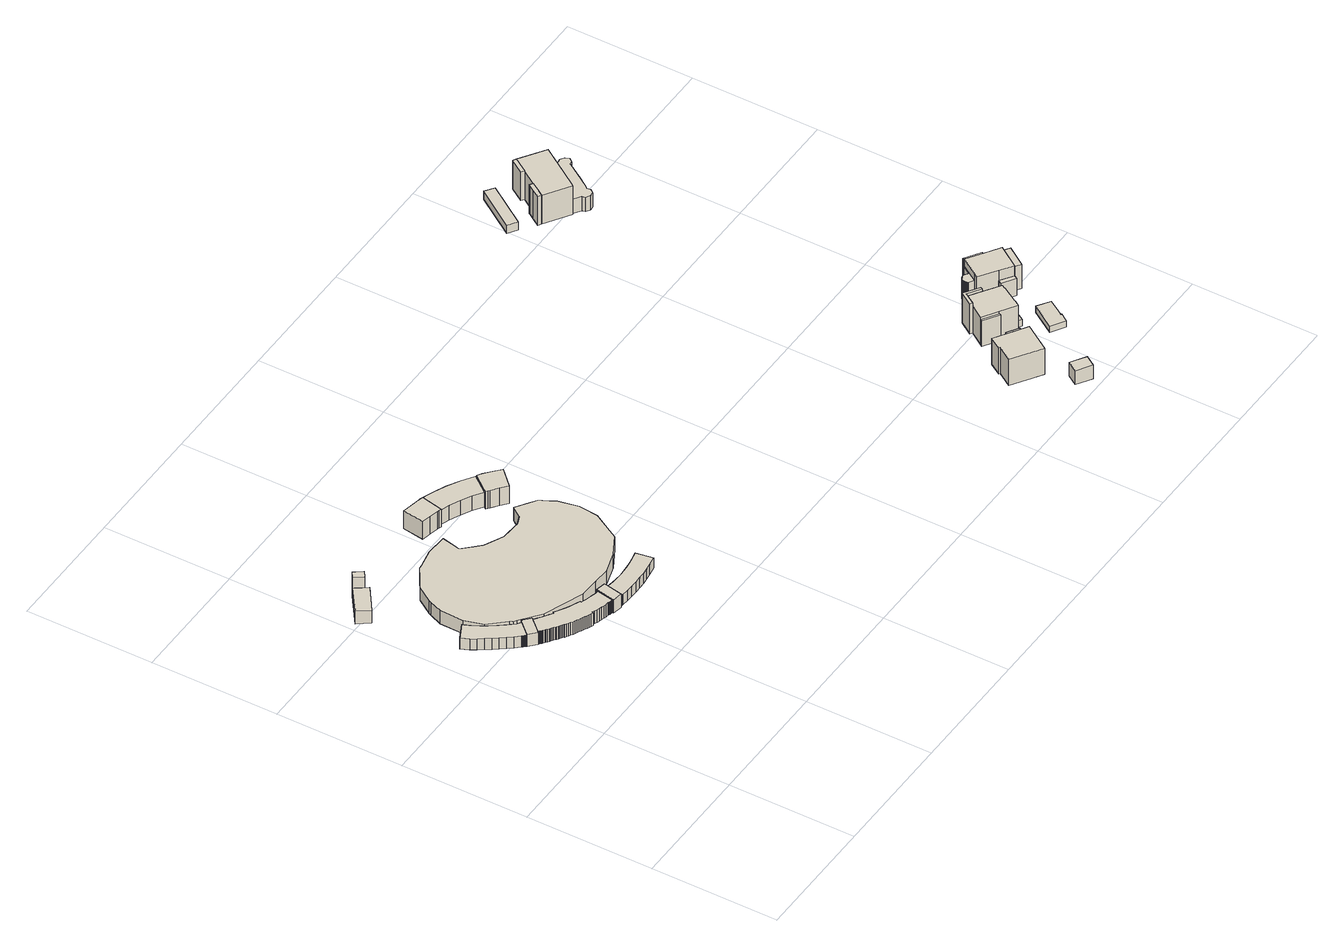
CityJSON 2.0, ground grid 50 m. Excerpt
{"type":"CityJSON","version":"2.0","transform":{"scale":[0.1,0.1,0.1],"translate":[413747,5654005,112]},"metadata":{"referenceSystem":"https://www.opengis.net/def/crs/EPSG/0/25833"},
"CityObjects":{
"building1":{"type":"Building","attributes":{"Dachtyp_tdc":"tdcFreeFormRoof","Gemeindeschluessel":14612000,"Dachneigung":36.3,"QualitaetDacherkennung":34,"Geometrietyp2DReferenz":"3000","measuredHeight":6.23,"function":"31001_9998","roofType":"5000"},"geometry":[{"type":"Solid","lod":"1","boundaries":[[[[0,1,2,3,4,5,6,7,8,9,10,11,12,13,14,15,16,17,18,19,20,21,22,23,24,25,26,27,28,29,30,31]],[[32,33,34,35,36,37,38,39,40,41,42,43,44,45,46,47,48,49,50,51,52,53,54,55,56,57,58,59,60,61,62,63]],[[31,33,32,0]],[[30,34,33,31]],[[29,35,34,30]],[[28,36,35,29]],[[27,37,36,28]],[[26,38,37,27]],[[25,39,38,26]],[[24,40,39,25]],[[23,41,40,24]],[[22,42,41,23]],[[21,43,42,22]],[[20,44,43,21]],[[19,45,44,20]],[[18,46,45,19]],[[17,47,46,18]],[[16,48,47,17]],[[15,49,48,16]],[[14,50,49,15]],[[13,51,50,14]],[[12,52,51,13]],[[11,53,52,12]],[[10,54,53,11]],[[9,55,54,10]],[[8,56,55,9]],[[7,57,56,8]],[[6,58,57,7]],[[5,59,58,6]],[[4,60,59,5]],[[3,61,60,4]],[[2,62,61,3]],[[1,63,62,2]],[[0,32,63,1]]]]}]},
"building2":{"type":"Building","attributes":{"Dachtyp_tdc":"tdcFreeFormRoof","Gemeindeschluessel":14612000,"Dachneigung":41.02,"QualitaetDacherkennung":64,"Geometrietyp2DReferenz":"3000","measuredHeight":6.65,"function":"31001_9998","roofType":"5000"},"geometry":[{"type":"Solid","lod":"1","boundaries":[[[[64,65,66,67,68,69,70,71]],[[72,73,74,75,76,77,78,79]],[[71,73,72,64]],[[70,74,73,71]],[[69,75,74,70]],[[68,76,75,69]],[[67,77,76,68]],[[66,78,77,67]],[[65,79,78,66]],[[64,72,79,65]]]]}]},
"building3":{"type":"Building","attributes":{"Dachtyp_tdc":"tdcFreeFormRoof","Gemeindeschluessel":14612000,"Dachneigung":14.69,"QualitaetDacherkennung":3,"Geometrietyp2DReferenz":"3000","measuredHeight":7.25,"function":"31001_9998","roofType":"5000"},"geometry":[{"type":"Solid","lod":"1","boundaries":[[[[80,81,82,83]],[[84,85,86,87]],[[83,85,84,80]],[[82,86,85,83]],[[81,87,86,82]],[[80,84,87,81]]]]}]},
"building4":{"type":"Building","attributes":{"Dachtyp_tdc":"tdcFreeFormRoof","Gemeindeschluessel":14612000,"Dachneigung":60.7,"QualitaetDacherkennung":11,"Geometrietyp2DReferenz":"3000","measuredHeight":11.97,"function":"31001_9998","roofType":"5000"},"geometry":[{"type":"Solid","lod":"1","boundaries":[[[[88,89,90,91]],[[87,92,93,94]],[[91,92,87,88]],[[90,93,92,91]],[[89,94,93,90]],[[88,87,94,89]]]]}]},
"building5":{"type":"Building","attributes":{"Dachtyp_tdc":"tdcFreeFormRoof","Gemeindeschluessel":14612000,"Dachneigung":28.07,"QualitaetDacherkennung":20,"Geometrietyp2DReferenz":"3000","measuredHeight":9.71,"function":"31001_9998","roofType":"5000"},"geometry":[{"type":"Solid","lod":"1","boundaries":[[[[66,65,95,96,97,98,99,100,101,102,103,104,105,106,107,108,109,110,111,112,113,114,115,116,117,118,119,120,121,122,123,124,125,126,127,128,129,130,131,132,133,134,135,136,137,138,139,140,141,142,143,144,145,146,147,148,149,150,151,152,153,154,155,156,157,158,159,160,161,162,163,164,165,166,167,168,169,170,171,172,173,174,175,176,177,178,179,180,181,182,183,184,185,186,187,188,189,190,191,192,193,194,195,196]],[[197,198,199,200,201,202,203,204,205,206,207,208,209,210,211,212,213,214,215,216,217,218,219,220,221,222,223,224,225,226,227,228,229,230,231,232,233,234,235,236,237,238,239,240,241,242,243,244,245,246,247,248,249,250,251,252,253,254,255,256,257,258,259,260,261,262,263,264,265,266,267,268,269,270,271,272,273,274,275,276,277,278,279,280,281,282,283,284,285,286,287,288,289,290,291,292,293,294,295,296,297,298,299,300]],[[196,198,197,66]],[[195,199,198,196]],[[194,200,199,195]],[[193,201,200,194]],[[192,202,201,193]],[[191,203,202,192]],[[190,204,203,191]],[[189,205,204,190]],[[188,206,205,189]],[[187,207,206,188]],[[186,208,207,187]],[[185,209,208,186]],[[184,210,209,185]],[[183,211,210,184]],[[182,212,211,183]],[[181,213,212,182]],[[180,214,213,181]],[[179,215,214,180]],[[178,216,215,179]],[[177,217,216,178]],[[176,218,217,177]],[[175,219,218,176]],[[174,220,219,175]],[[173,221,220,174]],[[172,222,221,173]],[[171,223,222,172]],[[170,224,223,171]],[[169,225,224,170]],[[168,226,225,169]],[[167,227,226,168]],[[166,228,227,167]],[[165,229,228,166]],[[164,230,229,165]],[[163,231,230,164]],[[162,232,231,163]],[[161,233,232,162]],[[160,234,233,161]],[[159,235,234,160]],[[158,236,235,159]],[[157,237,236,158]],[[156,238,237,157]],[[155,239,238,156]],[[154,240,239,155]],[[153,241,240,154]],[[152,242,241,153]],[[151,243,242,152]],[[150,244,243,151]],[[149,245,244,150]],[[148,246,245,149]],[[147,247,246,148]],[[146,248,247,147]],[[145,249,248,146]],[[144,250,249,145]],[[143,251,250,144]],[[142,252,251,143]],[[141,253,252,142]],[[140,254,253,141]],[[139,255,254,140]],[[138,256,255,139]],[[137,257,256,138]],[[136,258,257,137]],[[135,259,258,136]],[[134,260,259,135]],[[133,261,260,134]],[[132,262,261,133]],[[131,263,262,132]],[[130,264,263,131]],[[129,265,264,130]],[[128,266,265,129]],[[127,267,266,128]],[[126,268,267,127]],[[125,269,268,126]],[[124,270,269,125]],[[123,271,270,124]],[[122,272,271,123]],[[121,273,272,122]],[[120,274,273,121]],[[119,275,274,120]],[[118,276,275,119]],[[117,277,276,118]],[[116,278,277,117]],[[115,279,278,116]],[[114,280,279,115]],[[113,281,280,114]],[[112,282,281,113]],[[111,283,282,112]],[[110,284,283,111]],[[109,285,284,110]],[[108,286,285,109]],[[107,287,286,108]],[[106,288,287,107]],[[105,289,288,106]],[[104,290,289,105]],[[103,291,290,104]],[[102,292,291,103]],[[101,293,292,102]],[[100,294,293,101]],[[99,295,294,100]],[[98,296,295,99]],[[97,297,296,98]],[[96,298,297,97]],[[95,299,298,96]],[[65,300,299,95]],[[66,197,300,65]]]]}]},
"building6":{"type":"Building","attributes":{"Dachtyp_tdc":"tdcFreeFormRoof","Gemeindeschluessel":14612000,"Dachneigung":51.54,"QualitaetDacherkennung":43,"Geometrietyp2DReferenz":"3000","measuredHeight":7.3,"function":"31001_9998","roofType":"5000"},"geometry":[{"type":"Solid","lod":"1","boundaries":[[[[301,302,303,304,305,306,307,308]],[[309,310,311,312,313,314,315,316]],[[308,310,309,301]],[[307,311,310,308]],[[306,312,311,307]],[[305,313,312,306]],[[304,314,313,305]],[[303,315,314,304]],[[302,316,315,303]],[[301,309,316,302]]]]}]},
"building7":{"type":"Building","attributes":{"Dachtyp_tdc":"tdcFreeFormRoof","Gemeindeschluessel":14612000,"Dachneigung":30.61,"QualitaetDacherkennung":42,"Geometrietyp2DReferenz":"3000","measuredHeight":5.96,"function":"31001_9998","roofType":"5000"},"geometry":[{"type":"Solid","lod":"1","boundaries":[[[[317,318,319,320,321,322,323,324,325,326,327,328,329,330,331,332,333,334,335,336,337,338,339,340,341,342,343,344,345,346,347,348,349,350,351,352,353,354,355]],[[356,357,358,359,360,361,362,363,364,365,366,367,368,369,370,371,372,373,374,375,376,377,378,379,380,381,382,383,384,385,386,387,388,389,390,391,392,393,394]],[[355,357,356,317]],[[354,358,357,355]],[[353,359,358,354]],[[352,360,359,353]],[[351,361,360,352]],[[350,362,361,351]],[[349,363,362,350]],[[348,364,363,349]],[[347,365,364,348]],[[346,366,365,347]],[[345,367,366,346]],[[344,368,367,345]],[[343,369,368,344]],[[342,370,369,343]],[[341,371,370,342]],[[340,372,371,341]],[[339,373,372,340]],[[338,374,373,339]],[[337,375,374,338]],[[336,376,375,337]],[[335,377,376,336]],[[334,378,377,335]],[[333,379,378,334]],[[332,380,379,333]],[[331,381,380,332]],[[330,382,381,331]],[[329,383,382,330]],[[328,384,383,329]],[[327,385,384,328]],[[326,386,385,327]],[[325,387,386,326]],[[324,388,387,325]],[[323,389,388,324]],[[322,390,389,323]],[[321,391,390,322]],[[320,392,391,321]],[[319,393,392,320]],[[318,394,393,319]],[[317,356,394,318]]]]}]},
"building8":{"type":"Building","attributes":{"Erfassungsdatum_Objekt":"2020-12-18","BodenHoehe":112.22,"gemHoehe":0,"BauwerkHoehe":5.93,"Gemeindeschluessel":"14612000","Geometrietyp2DReferenz":"3000","measuredHeight":5.93,"function":"51006_1430"},"geometry":[{"type":"Solid","lod":"1","boundaries":[[[[395,396,397,398,399,400,401,402,403,404,405,406,407,408,409,410,411,412,413,414,415,416,417,418,419,420,421,422,423,424,425,426,427,428,429,430]],[[431,432,433,434,435,436,437,438,439,440,441,442,443,444,445,446,447,448,449,450,451,452,453,454,455,456,457,458,459,460,461,462,463,464,465,466]],[[430,432,431,395]],[[429,433,432,430]],[[428,434,433,429]],[[427,435,434,428]],[[426,436,435,427]],[[425,437,436,426]],[[424,438,437,425]],[[423,439,438,424]],[[422,440,439,423]],[[421,441,440,422]],[[420,442,441,421]],[[419,443,442,420]],[[418,444,443,419]],[[417,445,444,418]],[[416,446,445,417]],[[415,447,446,416]],[[414,448,447,415]],[[413,449,448,414]],[[412,450,449,413]],[[411,451,450,412]],[[410,452,451,411]],[[409,453,452,410]],[[408,454,453,409]],[[407,455,454,408]],[[406,456,455,407]],[[405,457,456,406]],[[404,458,457,405]],[[403,459,458,404]],[[402,460,459,403]],[[401,461,460,402]],[[400,462,461,401]],[[399,463,462,400]],[[398,464,463,399]],[[397,465,464,398]],[[396,466,465,397]],[[395,431,466,396]]]]}]},
"building9":{"type":"Building","attributes":{"name":"Junge Garde - Freilichtbühne Großer Garten","Gemeindeschluessel":14612000,"Geometrietyp2DReferenz":"3000","function":"31001_2090","roofType":"9999"},"children":["building9-1","building9-2","building9-3"]},
"building9-1":{"type":"BuildingPart","attributes":{"Dachtyp_tdc":"tdcHipRoof","Dachneigung":30.74,"QualitaetDacherkennung":66,"Geometrietyp2DReferenz":"3000","measuredHeight":9.48,"roofType":"3200"},"parents":["building9"],"geometry":[{"type":"Solid","lod":"1","boundaries":[[[[467,468,469,470,471,472,473,474,475,476,477]],[[478,479,480,481,482,483,484,485,486,487,488]],[[477,479,478,467]],[[476,480,479,477]],[[475,481,480,476]],[[474,482,481,475]],[[473,483,482,474]],[[472,484,483,473]],[[471,485,484,472]],[[470,486,485,471]],[[469,487,486,470]],[[468,488,487,469]],[[467,478,488,468]]]]}]},
"building9-2":{"type":"BuildingPart","attributes":{"Dachtyp_tdc":"tdcHipRoof","Dachneigung":33.39,"QualitaetDacherkennung":74,"Geometrietyp2DReferenz":"3000","measuredHeight":9.59,"roofType":"3200"},"parents":["building9"],"geometry":[{"type":"Solid","lod":"1","boundaries":[[[[489,490,491,492,493,494,495,496,497,498,499]],[[500,501,502,503,504,505,506,507,508,509,510]],[[499,501,500,489]],[[498,502,501,499]],[[497,503,502,498]],[[496,504,503,497]],[[495,505,504,496]],[[494,506,505,495]],[[493,507,506,494]],[[492,508,507,493]],[[491,509,508,492]],[[490,510,509,491]],[[489,500,510,490]]]]}]},
"building9-3":{"type":"BuildingPart","attributes":{"Dachtyp_tdc":"tdcFreeFormRoof","Dachneigung":28.37,"QualitaetDacherkennung":58,"Geometrietyp2DReferenz":"3000","measuredHeight":8.1,"roofType":"5000"},"parents":["building9"],"geometry":[{"type":"Solid","lod":"1","boundaries":[[[[511,512,513,514,515,516,517,518,519,520,521,522,523,524]],[[525,526,527,528,481,529,480,530,531,532,502,533,501,534]],[[524,526,525,511]],[[523,527,526,524]],[[522,528,527,523]],[[521,481,528,522]],[[520,529,481,521]],[[519,480,529,520]],[[518,530,480,519]],[[517,531,530,518]],[[516,532,531,517]],[[515,502,532,516]],[[514,533,502,515]],[[513,501,533,514]],[[512,534,501,513]],[[511,525,534,512]]]]}]},
"building10":{"type":"Building","attributes":{"Gemeindeschluessel":14612000,"Geometrietyp2DReferenz":"3000","function":"31001_9998","roofType":"9999"},"children":["building10-1","building10-2"]},
"building10-1":{"type":"BuildingPart","attributes":{"Dachtyp_tdc":"tdcHipRoof","Dachneigung":30.67,"QualitaetDacherkennung":52,"Geometrietyp2DReferenz":"3000","measuredHeight":14.52,"roofType":"3200"},"parents":["building10"],"geometry":[{"type":"Solid","lod":"1","boundaries":[[[[535,536,537,538,539,540,541,542,543]],[[544,545,546,547,548,549,550,551,552]],[[543,545,544,535]],[[542,546,545,543]],[[541,547,546,542]],[[540,548,547,541]],[[539,549,548,540]],[[538,550,549,539]],[[537,551,550,538]],[[536,552,551,537]],[[535,544,552,536]]]]}]},
"building10-2":{"type":"BuildingPart","attributes":{"Dachtyp_tdc":"tdcPolyFlatRoof","Dachneigung":38.1,"QualitaetDacherkennung":40,"Geometrietyp2DReferenz":"3000","measuredHeight":11.57,"roofType":"2100"},"parents":["building10"],"geometry":[{"type":"Solid","lod":"1","boundaries":[[[[553,554,555,556]],[[551,557,558,552]],[[556,557,551,553]],[[555,558,557,556]],[[554,552,558,555]],[[553,551,552,554]]]]}]},
"building11":{"type":"Building","attributes":{"Dachtyp_tdc":"tdcGableRoof","Gemeindeschluessel":14612000,"Dachneigung":65.83,"QualitaetDacherkennung":5,"Geometrietyp2DReferenz":"3000","measuredHeight":9.52,"function":"31001_9998","roofType":"3100"},"geometry":[{"type":"Solid","lod":"1","boundaries":[[[[559,560,561,562]],[[563,564,565,566]],[[562,564,563,559]],[[561,565,564,562]],[[560,566,565,561]],[[559,563,566,560]]]]}]},
"building12":{"type":"Building","attributes":{"Gemeindeschluessel":14612000,"Geometrietyp2DReferenz":"3000","function":"31001_9998","roofType":"9999"},"children":["building12-1","building12-2","building12-3","building12-4"]},
"building12-1":{"type":"BuildingPart","attributes":{"Dachtyp_tdc":"tdcPolyFlatRoof","Dachneigung":0,"QualitaetDacherkennung":49,"Geometrietyp2DReferenz":"3000","measuredHeight":3.02,"roofType":"1000"},"parents":["building12"],"geometry":[{"type":"Solid","lod":"1","boundaries":[[[[567,568,569,570,571,572,573]],[[574,575,576,577,578,579,580]],[[573,575,574,567]],[[572,576,575,573]],[[571,577,576,572]],[[570,578,577,571]],[[569,579,578,570]],[[568,580,579,569]],[[567,574,580,568]]]]}]},
"building12-2":{"type":"BuildingPart","attributes":{"Dachtyp_tdc":"tdcHipRoof","Dachneigung":10.03,"QualitaetDacherkennung":54,"Geometrietyp2DReferenz":"3000","measuredHeight":13.15,"roofType":"3200"},"parents":["building12"],"geometry":[{"type":"Solid","lod":"1","boundaries":[[[[581,582,583,584,585,586,587,588,589,590,591]],[[592,593,594,595,596,574,580,579,597,598,599]],[[591,593,592,581]],[[590,594,593,591]],[[589,595,594,590]],[[588,596,595,589]],[[587,574,596,588]],[[586,580,574,587]],[[585,579,580,586]],[[584,597,579,585]],[[583,598,597,584]],[[582,599,598,583]],[[581,592,599,582]]]]}]},
"building12-3":{"type":"BuildingPart","attributes":{"Dachtyp_tdc":"tdcPolyFlatRoof","Dachneigung":0,"QualitaetDacherkennung":22,"Geometrietyp2DReferenz":"3000","measuredHeight":13.77,"roofType":"1000"},"parents":["building12"],"geometry":[{"type":"Solid","lod":"1","boundaries":[[[[600,601,602,603,604,605]],[[592,606,607,608,594,593]],[[605,606,592,600]],[[604,607,606,605]],[[603,608,607,604]],[[602,594,608,603]],[[601,593,594,602]],[[600,592,593,601]]]]}]},
"building12-4":{"type":"BuildingPart","attributes":{"Dachtyp_tdc":"tdcFreeFormRoof","Dachneigung":70.46,"QualitaetDacherkennung":10,"Geometrietyp2DReferenz":"3000","measuredHeight":12.39,"roofType":"5000"},"parents":["building12"],"geometry":[{"type":"Solid","lod":"1","boundaries":[[[[609,610,611,612]],[[613,614,599,598]],[[612,614,613,609]],[[611,599,614,612]],[[610,598,599,611]],[[609,613,598,610]]]]}]},
"building13":{"type":"Building","attributes":{"Dachtyp_tdc":"tdcPolyFlatRoof","Gemeindeschluessel":14612000,"Dachneigung":0,"QualitaetDacherkennung":81,"Geometrietyp2DReferenz":"3000","measuredHeight":2.75,"function":"31001_9998","roofType":"1000"},"geometry":[{"type":"Solid","lod":"1","boundaries":[[[[615,616,617,618,619,620,621,622]],[[623,624,625,626,627,628,629,630]],[[622,624,623,615]],[[621,625,624,622]],[[620,626,625,621]],[[619,627,626,620]],[[618,628,627,619]],[[617,629,628,618]],[[616,630,629,617]],[[615,623,630,616]]]]}]},
"building14":{"type":"Building","attributes":{"Dachtyp_tdc":"tdcFreeFormRoof","Gemeindeschluessel":14612000,"Dachneigung":38.35,"QualitaetDacherkennung":45,"Geometrietyp2DReferenz":"3000","measuredHeight":4.63,"function":"31001_9998","roofType":"5000"},"geometry":[{"type":"Solid","lod":"1","boundaries":[[[[631,632,633,634]],[[635,636,637,638]],[[634,636,635,631]],[[633,637,636,634]],[[632,638,637,633]],[[631,635,638,632]]]]}]},
"building15":{"type":"Building","attributes":{"Gemeindeschluessel":14612000,"Geometrietyp2DReferenz":"3000","function":"31001_9998","roofType":"9999"},"children":["building15-1","building15-2","building15-3","building15-4","building15-5"]},
"building15-1":{"type":"BuildingPart","attributes":{"Dachtyp_tdc":"tdcGableRoof","Dachneigung":42.05,"QualitaetDacherkennung":2,"Geometrietyp2DReferenz":"3000","measuredHeight":9.24,"roofType":"3100"},"parents":["building15"],"geometry":[{"type":"Solid","lod":"1","boundaries":[[[[639,640,641,642]],[[643,644,645,646]],[[642,644,643,639]],[[641,645,644,642]],[[640,646,645,641]],[[639,643,646,640]]]]}]},
"building15-2":{"type":"BuildingPart","attributes":{"Dachtyp_tdc":"tdcGableRoof","Dachneigung":49.06,"QualitaetDacherkennung":51,"Geometrietyp2DReferenz":"3000","measuredHeight":15.45,"roofType":"3100"},"parents":["building15"],"geometry":[{"type":"Solid","lod":"1","boundaries":[[[[647,648,649,650,651,652,653,654]],[[646,655,656,657,658,659,660,643]],[[654,655,646,647]],[[653,656,655,654]],[[652,657,656,653]],[[651,658,657,652]],[[650,659,658,651]],[[649,660,659,650]],[[648,643,660,649]],[[647,646,643,648]]]]}]},
"building15-3":{"type":"BuildingPart","attributes":{"Dachtyp_tdc":"tdcFreeFormRoof","Dachneigung":54.52,"QualitaetDacherkennung":9,"Geometrietyp2DReferenz":"3000","measuredHeight":12.33,"roofType":"5000"},"parents":["building15"],"geometry":[{"type":"Solid","lod":"1","boundaries":[[[[661,662,663,664]],[[665,666,658,667]],[[664,666,665,661]],[[663,658,666,664]],[[662,667,658,663]],[[661,665,667,662]]]]}]},
"building15-4":{"type":"BuildingPart","attributes":{"Dachtyp_tdc":"tdcCutGableRoof","Dachneigung":3.12,"QualitaetDacherkennung":39,"Geometrietyp2DReferenz":"3000","measuredHeight":12.56,"roofType":"9999"},"parents":["building15"],"geometry":[{"type":"Solid","lod":"1","boundaries":[[[[668,669,670,671]],[[672,660,659,673]],[[671,660,672,668]],[[670,659,660,671]],[[669,673,659,670]],[[668,672,673,669]]]]}]},
"building15-5":{"type":"BuildingPart","attributes":{"Dachtyp_tdc":"tdcPolyFlatRoof","Dachneigung":0,"QualitaetDacherkennung":47,"Geometrietyp2DReferenz":"3000","measuredHeight":9.34,"roofType":"1000"},"parents":["building15"],"geometry":[{"type":"Solid","lod":"1","boundaries":[[[[674,675,676,677,678,679,680,681,682,683,684,685,686,687,688,689,690,691,692,693,694,695,696,697,698,699,700,701,702,703,704,705,706,707,708,709,710,711,712]],[[657,656,713,714,715,716,717,718,719,720,721,722,723,724,725,726,727,728,729,730,731,732,733,734,735,736,737,738,739,740,741,742,743,744,745,746,747,748,667]],[[712,656,657,674]],[[711,713,656,712]],[[710,714,713,711]],[[709,715,714,710]],[[708,716,715,709]],[[707,717,716,708]],[[706,718,717,707]],[[705,719,718,706]],[[704,720,719,705]],[[703,721,720,704]],[[702,722,721,703]],[[701,723,722,702]],[[700,724,723,701]],[[699,725,724,700]],[[698,726,725,699]],[[697,727,726,698]],[[696,728,727,697]],[[695,729,728,696]],[[694,730,729,695]],[[693,731,730,694]],[[692,732,731,693]],[[691,733,732,692]],[[690,734,733,691]],[[689,735,734,690]],[[688,736,735,689]],[[687,737,736,688]],[[686,738,737,687]],[[685,739,738,686]],[[684,740,739,685]],[[683,741,740,684]],[[682,742,741,683]],[[681,743,742,682]],[[680,744,743,681]],[[679,745,744,680]],[[678,746,745,679]],[[677,747,746,678]],[[676,748,747,677]],[[675,667,748,676]],[[674,657,667,675]]]]}]},
"building16":{"type":"Building","attributes":{"name":"Nabeshima-Bau","Gemeindeschluessel":14612000,"Geometrietyp2DReferenz":"3000","function":"31001_9998","roofType":"9999"},"children":["building16-1","building16-2","building16-3","building16-4"]},
"building16-1":{"type":"BuildingPart","attributes":{"Dachtyp_tdc":"tdcGableRoof","Dachneigung":52.61,"QualitaetDacherkennung":54,"Geometrietyp2DReferenz":"3000","measuredHeight":15.42,"roofType":"3100"},"parents":["building16"],"geometry":[{"type":"Solid","lod":"1","boundaries":[[[[749,750,751,752]],[[753,754,755,756]],[[752,754,753,749]],[[751,755,754,752]],[[750,756,755,751]],[[749,753,756,750]]]]}]},
"building16-2":{"type":"BuildingPart","attributes":{"Dachtyp_tdc":"tdcPolyFlatRoof","Dachneigung":0,"QualitaetDacherkennung":56,"Geometrietyp2DReferenz":"3000","measuredHeight":6.54,"roofType":"1000"},"parents":["building16"],"geometry":[{"type":"Solid","lod":"1","boundaries":[[[[757,758,759,760,761,762,763,764,765,766,767,768,769,770,771,772,773,774]],[[775,776,777,778,779,780,781,782,783,784,785,786,787,788,789,790,791,792]],[[774,776,775,757]],[[773,777,776,774]],[[772,778,777,773]],[[771,779,778,772]],[[770,780,779,771]],[[769,781,780,770]],[[768,782,781,769]],[[767,783,782,768]],[[766,784,783,767]],[[765,785,784,766]],[[764,786,785,765]],[[763,787,786,764]],[[762,788,787,763]],[[761,789,788,762]],[[760,790,789,761]],[[759,791,790,760]],[[758,792,791,759]],[[757,775,792,758]]]]}]},
"building16-3":{"type":"BuildingPart","attributes":{"Dachtyp_tdc":"tdcGableRoof","Dachneigung":54.28,"QualitaetDacherkennung":46,"Geometrietyp2DReferenz":"3000","measuredHeight":15.54,"roofType":"3100"},"parents":["building16"],"geometry":[{"type":"Solid","lod":"1","boundaries":[[[[793,794,795,796,797,798,799]],[[800,801,802,803,804,805,806]],[[799,801,800,793]],[[798,802,801,799]],[[797,803,802,798]],[[796,804,803,797]],[[795,805,804,796]],[[794,806,805,795]],[[793,800,806,794]]]]}]},
"building16-4":{"type":"BuildingPart","attributes":{"Dachtyp_tdc":"tdcHipAndGableRoof","Dachneigung":49.72,"QualitaetDacherkennung":36,"Geometrietyp2DReferenz":"3000","measuredHeight":17.11,"roofType":"5000"},"parents":["building16"],"geometry":[{"type":"Solid","lod":"1","boundaries":[[[[807,808,750,749,793,798,809,810]],[[778,811,802,800,753,756,812,779]],[[809,811,778,810]],[[798,802,811,809]],[[793,800,802,798]],[[749,753,800,793]],[[750,756,753,749]],[[808,812,756,750]],[[807,779,812,808]],[[810,778,779,807]]]]}]}
},
"vertices":[
[72,1082,108],[85,1060,108],[99,1039,108],[113,1018,108],[128,998,108],[144,978,108],[160,958,108],[177,939,108],[178,937,108],[180,935,108],[182,933,108],[184,931,108],[186,929,108],[188,927,108],[190,926,108],[234,974,108],[232,976,108],[231,977,108],[229,979,108],[227,980,108],[226,982,108],[224,983,108],[222,985,108],[207,1002,108],[193,1019,108],[179,1038,108],[166,1056,108],[153,1075,108],[142,1095,108],[131,1115,108],[119,1143,108],[57,1112,108],[72,1082,58],[57,1112,58],[119,1143,58],[131,1115,58],[142,1095,58],[153,1075,58],[166,1056,58],[179,1038,58],[193,1019,58],[207,1002,58],[222,985,58],[224,983,58],[226,982,58],[227,980,58],[229,979,58],[231,977,58],[232,976,58],[234,974,58],[190,926,58],[188,927,58],[186,929,58],[184,931,58],[182,933,58],[180,935,58],[178,937,58],[177,939,58],[160,958,58],[144,978,58],[128,998,58],[113,1018,58],[99,1039,58],[85,1060,58],
[216,897,115],[219,900,115],[262,948,115],[266,953,115],[238,979,115],[234,974,115],[190,926,115],[187,923,115],[216,897,59],[187,923,59],[190,926,59],[234,974,59],[238,979,59],[266,953,59],[262,948,59],[219,900,59],
[135,1521,87],[103,1568,87],[8,1501,87],[41,1454,87],[135,1521,28],[41,1454,28],[8,1501,28],[103,1568,28],
[103,1568,135],[126,1535,135],[150,1552,135],[126,1585,135],[126,1585,28],[150,1552,28],[126,1535,28],
[220,899,115],[221,898,115],[222,897,115],[223,896,115],[224,895,115],[225,894,115],[226,893,115],[227,892,115],[228,891,115],[229,890,115],[230,889,115],[231,889,115],[232,888,115],[234,887,115],[238,883,115],[242,880,115],[246,877,115],[251,873,115],[255,870,115],[260,867,115],[264,864,115],[269,860,115],[273,857,115],[278,854,115],[282,851,115],[287,848,115],[292,846,115],[296,843,115],[295,840,115],[302,836,115],[309,832,115],[316,828,115],[324,824,115],[331,820,115],[338,817,115],[346,813,115],[353,809,115],[360,806,115],[368,802,115],[375,799,115],[383,796,115],[390,792,115],[398,789,115],[400,794,115],[409,790,115],[419,786,115],[429,783,115],[439,780,115],[449,777,115],[459,775,115],[470,773,115],[471,773,115],[472,772,115],[473,772,115],[475,771,115],[476,771,115],[477,770,115],[479,770,115],[480,769,115],[481,769,115],[483,769,115],[484,769,115],[485,768,115],[487,768,115],[488,768,115],[500,833,115],[498,834,115],[496,834,115],[493,834,115],[491,835,115],[489,835,115],[486,835,115],[484,836,115],[475,838,115],[466,841,115],[458,843,115],[449,845,115],[440,848,115],[432,851,115],[423,853,115],[425,858,115],[411,864,115],[397,870,115],[383,876,115],[369,883,115],[356,891,115],[343,899,115],[330,907,115],[327,902,115],[320,907,115],[312,912,115],[305,917,115],[297,922,115],[290,927,115],[283,932,115],[276,937,115],[273,938,115],[271,940,115],[269,941,115],[267,943,115],[265,944,115],[264,946,115],[262,948,58],[264,946,58],[265,944,58],[267,943,58],[269,941,58],[271,940,58],[273,938,58],[276,937,58],[283,932,58],[290,927,58],[297,922,58],[305,917,58],[312,912,58],[320,907,58],[327,902,58],[330,907,58],[343,899,58],[356,891,58],[369,883,58],[383,876,58],[397,870,58],[411,864,58],[425,858,58],[423,853,58],[432,851,58],[440,848,58],[449,845,58],[458,843,58],[466,841,58],[475,838,58],[484,836,58],[486,835,58],[489,835,58],[491,835,58],[493,834,58],[496,834,58],[498,834,58],[500,833,58],[488,768,58],[487,768,58],[485,768,58],[484,769,58],[483,769,58],[481,769,58],[480,769,58],[479,770,58],[477,770,58],[476,771,58],[475,771,58],[473,772,58],[472,772,58],[471,773,58],[470,773,58],[459,775,58],[449,777,58],[439,780,58],[429,783,58],[419,786,58],[409,790,58],[400,794,58],[398,789,58],[390,792,58],[383,796,58],[375,799,58],[368,802,58],[360,806,58],[353,809,58],[346,813,58],[338,817,58],[331,820,58],[324,824,58],[316,828,58],[309,832,58],[302,836,58],[295,840,58],[296,843,58],[292,846,58],[287,848,58],[282,851,58],[278,854,58],[273,857,58],[269,860,58],[264,864,58],[260,867,58],[255,870,58],[251,873,58],[246,877,58],[242,880,58],[238,883,58],[234,887,58],[232,888,58],[231,889,58],[230,889,58],[229,890,58],[228,891,58],[227,892,58],[226,893,58],[225,894,58],[224,895,58],[223,896,58],[222,897,58],[221,898,58],[220,899,58],[219,900,58],
[526,761,120],[539,826,120],[540,832,120],[501,839,120],[500,833,120],[488,768,120],[487,763,120],[526,756,120],[526,761,59],[526,756,59],[487,763,59],[488,768,59],[500,833,59],[501,839,59],[540,832,59],[539,826,59],
[539,826,104],[526,761,104],[528,760,104],[529,760,104],[530,760,104],[531,760,104],[532,760,104],[533,759,104],[534,759,104],[536,759,104],[537,759,104],[538,759,104],[539,759,104],[540,759,104],[541,759,104],[542,759,104],[568,756,104],[593,755,104],[619,754,104],[645,755,104],[670,756,104],[696,759,104],[721,762,104],[756,768,104],[743,835,104],[710,828,104],[688,824,104],[665,821,104],[642,820,104],[620,819,104],[597,820,104],[574,822,104],[551,825,104],[550,825,104],[548,825,104],[546,825,104],[544,826,104],[542,826,104],[540,826,104],[539,826,58],[540,826,58],[542,826,58],[544,826,58],[546,825,58],[548,825,58],[550,825,58],[551,825,58],[574,822,58],[597,820,58],[620,819,58],[642,820,58],[665,821,58],[688,824,58],[710,828,58],[743,835,58],[756,768,58],[721,762,58],[696,759,58],[670,756,58],[645,755,58],[619,754,58],[593,755,58],[568,756,58],[542,759,58],[541,759,58],[540,759,58],[539,759,58],[538,759,58],[537,759,58],[536,759,58],[534,759,58],[533,759,58],[532,760,58],[531,760,58],[530,760,58],[529,760,58],[528,760,58],[526,761,58],
[183,1178,62],[205,1103,62],[262,1039,62],[270,1029,62],[280,1021,62],[356,959,62],[512,900,62],[589,897,62],[655,894,62],[737,918,62],[817,962,62],[835,994,62],[878,1070,62],[886,1146,62],[869,1224,62],[845,1268,62],[837,1283,62],[815,1298,62],[764,1333,62],[761,1329,62],[734,1292,62],[699,1278,62],[621,1283,62],[547,1318,62],[524,1341,62],[486,1381,62],[491,1400,62],[502,1454,62],[421,1459,62],[348,1445,62],[334,1443,62],[291,1415,62],[250,1389,62],[210,1329,62],[205,1317,62],[185,1270,62],[183,1178,2],[185,1270,2],[205,1317,2],[210,1329,2],[250,1389,2],[291,1415,2],[334,1443,2],[348,1445,2],[421,1459,2],[502,1454,2],[491,1400,2],[486,1381,2],[524,1341,2],[547,1318,2],[621,1283,2],[699,1278,2],[734,1292,2],[761,1329,2],[764,1333,2],[815,1298,2],[837,1283,2],[845,1268,2],[869,1224,2],[886,1146,2],[878,1070,2],[835,994,2],[817,962,2],[737,918,2],[655,894,2],[589,897,2],[512,900,2],[356,959,2],[280,1021,2],[270,1029,2],[262,1039,2],[205,1103,2],
[759,1433,95],[765,1428,95],[792,1407,95],[818,1385,95],[879,1446,95],[852,1471,95],[823,1495,95],[815,1501,95],[806,1507,95],[759,1447,95],[753,1438,95],[759,1433,15],[753,1438,15],[759,1447,15],[806,1507,15],[815,1501,15],[823,1495,15],[852,1471,15],[879,1446,15],[818,1385,15],[792,1407,15],[765,1428,15],
[601,1606,96],[591,1609,96],[555,1616,96],[520,1623,96],[508,1538,96],[543,1531,96],[578,1523,96],[586,1521,96],[594,1518,96],[596,1528,96],[612,1603,96],[601,1606,15],[612,1603,15],[596,1528,15],[594,1518,15],[586,1521,15],[578,1523,15],[543,1531,15],[508,1538,15],[520,1623,15],[555,1616,15],[591,1609,15],
[667,1597,81],[615,1616,81],[612,1603,81],[606,1575,81],[596,1528,81],[639,1513,81],[681,1494,81],[721,1472,81],[759,1447,81],[794,1491,81],[806,1507,81],[813,1516,81],[767,1547,81],[718,1574,81],[667,1597,15],[718,1574,15],[767,1547,15],[813,1516,15],[794,1491,15],[721,1472,15],[681,1494,15],[639,1513,15],[606,1575,15],[615,1616,15],
[2364,258,174],[2340,274,174],[2295,303,174],[2251,332,174],[2246,335,174],[2216,289,174],[2221,286,174],[2184,230,174],[2297,156,174],[2364,258,55],[2297,156,55],[2184,230,55],[2221,286,55],[2216,289,55],[2246,335,55],[2251,332,55],[2295,303,55],[2340,274,55],
[2295,303,164],[2340,274,164],[2349,288,164],[2305,317,164],[2305,317,55],[2349,288,55],
[2363,3,119],[2389,42,119],[2332,80,119],[2306,40,119],[2363,3,56],[2306,40,56],[2332,80,56],[2389,42,56],
[2481,428,84],[2444,366,84],[2444,365,84],[2467,351,84],[2499,402,84],[2495,418,84],[2483,427,84],[2481,428,54],[2483,427,54],[2495,418,54],[2499,402,54],[2467,351,54],[2444,365,54],[2444,366,54],
[2348,475,180],[2312,420,180],[2370,382,180],[2430,343,180],[2444,365,180],[2444,366,180],[2481,428,180],[2480,429,180],[2489,443,180],[2426,485,180],[2376,518,180],[2348,475,54],[2376,518,54],[2426,485,54],[2489,443,54],[2480,429,54],[2430,343,54],[2370,382,54],[2312,420,54],
[2348,475,191],[2376,518,191],[2426,485,191],[2431,494,191],[2374,532,191],[2340,481,191],[2340,481,54],[2374,532,54],[2431,494,54],
[2365,374,171],[2370,382,171],[2312,420,171],[2307,413,171],[2365,374,54],[2307,413,54],
[2540,219,83],[2546,227,83],[2562,250,83],[2558,253,83],[2575,277,83],[2599,315,83],[2550,348,83],[2488,253,83],[2540,219,55],[2488,253,55],[2550,348,55],[2599,315,55],[2575,277,55],[2558,253,55],[2562,250,55],[2546,227,55],
[2017,2089,55],[2123,2246,55],[2089,2270,55],[1982,2112,55],[2017,2089,17],[1982,2112,17],[2089,2270,17],[2123,2246,17],
[2603,465,126],[2555,498,126],[2546,484,126],[2595,452,126],[2603,465,48],[2595,452,48],[2546,484,48],[2555,498,48],
[2555,498,172],[2603,465,172],[2609,474,172],[2660,550,172],[2601,589,172],[2542,629,172],[2496,559,172],[2486,544,172],[2486,544,48],[2496,559,48],[2542,629,48],[2601,589,48],[2660,550,48],[2609,474,48],
[2546,638,168],[2540,630,168],[2601,589,168],[2607,597,168],[2546,638,48],[2607,597,48],[2540,630,48],
[2635,457,158],[2686,532,158],[2660,550,158],[2609,474,158],[2635,457,48],[2686,532,48],
[2542,629,141],[2540,630,141],[2517,595,141],[2501,606,141],[2499,606,141],[2498,606,141],[2496,606,141],[2495,606,141],[2493,606,141],[2492,605,141],[2490,605,141],[2489,604,141],[2487,604,141],[2486,603,141],[2484,602,141],[2483,601,141],[2482,600,141],[2481,599,141],[2480,598,141],[2479,597,141],[2478,595,141],[2477,594,141],[2476,593,141],[2476,591,141],[2475,590,141],[2475,588,141],[2475,587,141],[2474,585,141],[2474,584,141],[2474,582,141],[2475,581,141],[2475,579,141],[2475,578,141],[2475,577,141],[2476,575,141],[2476,574,141],[2477,573,141],[2478,572,141],[2496,559,141],[2478,572,48],[2477,573,48],[2476,574,48],[2476,575,48],[2475,577,48],[2475,578,48],[2475,579,48],[2475,581,48],[2474,582,48],[2474,584,48],[2474,585,48],[2475,587,48],[2475,588,48],[2475,590,48],[2476,591,48],[2476,593,48],[2477,594,48],[2478,595,48],[2479,597,48],[2480,598,48],[2481,599,48],[2482,600,48],[2483,601,48],[2484,602,48],[2486,603,48],[2487,604,48],[2489,604,48],[2490,605,48],[2492,605,48],[2493,606,48],[2495,606,48],[2496,606,48],[2498,606,48],[2499,606,48],[2501,606,48],[2517,595,48],
[2162,2152,148],[2198,2207,148],[2186,2215,148],[2150,2160,148],[2162,2152,17],[2150,2160,17],[2186,2215,17],[2198,2207,17],
[2235,1933,82],[2251,1934,82],[2261,1949,82],[2260,1964,82],[2270,1978,82],[2292,2011,82],[2309,2037,82],[2330,2069,82],[2335,2077,82],[2348,2078,82],[2359,2094,82],[2353,2109,82],[2337,2120,82],[2322,2117,82],[2293,2137,82],[2186,1976,82],[2215,1956,82],[2219,1943,82],[2235,1933,17],[2219,1943,17],[2215,1956,17],[2186,1976,17],[2293,2137,17],[2322,2117,17],[2337,2120,17],[2353,2109,17],[2359,2094,17],[2348,2078,17],[2335,2077,17],[2330,2069,17],[2309,2037,17],[2292,2011,17],[2270,1978,17],[2260,1964,17],[2261,1949,17],[2251,1934,17],
[2123,2093,148],[2110,2101,148],[2107,2096,148],[2092,2074,148],[2073,2045,148],[2085,2037,148],[2105,2065,148],[2123,2093,17],[2105,2065,17],[2085,2037,17],[2073,2045,17],[2092,2074,17],[2107,2096,17],[2110,2101,17],
[2293,2137,148],[2296,2141,148],[2183,1972,148],[2186,1976,148],[2183,1972,17],[2296,2141,17]
]}
